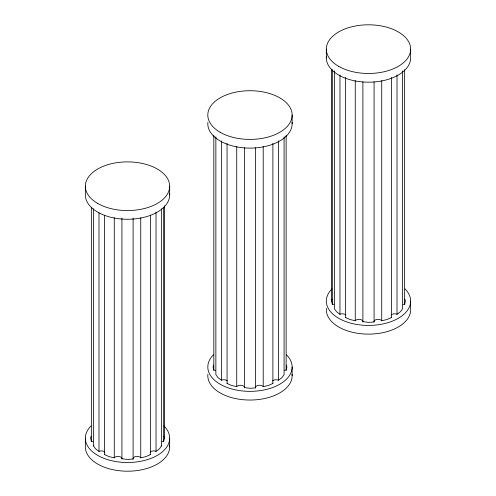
<?xml version="1.0" encoding="UTF-8"?>
<svg xmlns="http://www.w3.org/2000/svg" width="496" height="496" viewBox="0 0 496 496"><rect width="100%" height="100%" fill="white"/><g stroke="black" fill="none" stroke-linecap="round" stroke-linejoin="round"><path stroke-width="0.74" d="M91.059 436.226L90.619 438.166L91.357 441.39L91.878 441.353A4.03 2.325 0 0 1 92.919 441.434M133.102 218.116L133.102 459.042L127.509 459.463L121.991 458.738A4.03 2.325 0 0 0 119.003 456.494A4.03 2.325 0 0 0 114.477 457.572L114.272 457.858L109.064 456.611L104.594 454.627L104.594 215.258M162.105 441.434A4.03 2.325 0 0 1 163.147 441.353L163.668 441.39L164.405 438.166L164.405 205.766M213.522 365.075L213.082 367.009L213.819 370.233L214.34 370.196A4.03 2.325 0 0 1 215.382 370.276M255.564 147.734L255.564 387.884L249.972 388.306L244.454 387.581A4.03 2.325 0 0 0 241.465 385.336A4.03 2.325 0 0 0 236.939 386.421L236.735 386.7L231.527 385.454L227.056 383.476L227.056 143.325M284.568 370.276A4.03 2.325 0 0 1 285.609 370.196L286.13 370.233L286.868 367.009L286.421 365.075M333.895 304.352A4.03 2.325 0 0 0 332.853 304.271L332.332 304.308L331.595 301.084L332.041 299.144M374.077 81.809L374.077 321.96L368.491 322.381L362.967 321.656A4.03 2.325 0 0 0 359.984 319.412A4.03 2.325 0 0 0 355.452 320.497L355.254 320.776L350.046 319.529L345.569 317.545L345.569 77.401M403.081 304.352A4.03 2.325 0 0 1 404.122 304.271L404.643 304.308L405.381 301.084L404.941 299.144M161.615 208.76L161.615 445.805L159.458 448.812L156.029 451.397L155.614 451.211A4.03 2.325 0 0 0 150.108 452.061M104.594 454.627L104.91 454.386M227.056 383.476L227.373 383.234M345.569 317.545L345.892 317.304M272.571 380.909A4.03 2.325 0 0 1 278.076 380.054L278.492 380.24L281.92 377.661L284.078 374.654L284.078 136.828M391.09 314.979A4.03 2.325 0 0 1 396.589 314.129L397.005 314.315L400.439 311.73L402.597 308.723L402.597 70.903M334.385 70.903L334.385 308.723L336.542 311.73L339.971 314.315L340.386 314.129A4.03 2.325 0 0 1 345.892 314.979M215.865 136.828L215.865 374.654L218.023 377.661L221.458 380.24L221.873 380.054A4.03 2.325 0 0 1 227.373 380.909M391.406 77.401L391.406 317.545L386.936 319.529L381.728 320.776L381.523 320.497A4.03 2.325 0 0 0 376.997 319.412A4.03 2.325 0 0 0 374.009 321.656L374.077 321.96M93.403 208.76L93.403 445.805L95.561 448.812L98.995 451.397L99.411 451.211A4.03 2.325 0 0 1 104.91 452.061M272.893 143.325L272.893 383.476L268.423 385.454L263.209 386.7L263.01 386.421A4.03 2.325 0 0 0 258.478 385.336A4.03 2.325 0 0 0 255.496 387.581L255.564 387.884M150.431 215.258L150.431 454.627L145.954 456.611L140.746 457.858L140.548 457.572A4.03 2.325 0 0 0 136.016 456.494A4.03 2.325 0 0 0 133.033 458.738L133.102 459.042M93.403 445.805L93.887 445.693M161.132 445.693L161.615 445.805M391.09 317.304L391.406 317.545M272.571 383.234L272.893 383.476M150.108 454.386L150.431 454.627M163.959 436.226L164.405 438.166M410.651 49.141L410.651 57.834A42.16 24.341 0 0 1 367.269 82.169A42.16 24.341 0 0 1 326.399 56.426M410.651 301.084L410.651 309.777A42.16 24.341 0 0 1 367.269 334.106A42.16 24.341 0 0 1 326.399 308.369M404.643 69.583L404.643 304.308M397.005 74.939L397.005 314.315M381.728 80.625L381.728 320.776M362.898 81.809L362.898 321.96M355.254 80.625L355.254 320.776M339.971 74.939L339.971 314.315M332.332 69.583L332.332 304.308M331.595 69.459L331.595 301.084M326.325 49.141L326.325 57.834M292.138 115.066L292.138 123.764M292.138 367.009L292.138 375.701M286.13 135.507L286.13 370.233M278.492 140.87L278.492 380.24M263.209 146.549L263.209 386.7M244.385 147.734L244.385 387.884M236.735 146.549L236.735 386.7M221.458 140.87L221.458 380.24M213.819 135.507L213.819 370.233M169.675 186.223L169.675 194.916M169.675 438.166L169.675 446.859M163.668 207.44L163.668 441.39M156.029 212.021L156.029 451.397M140.746 217.707L140.746 457.858M121.923 218.116L121.923 459.042M114.272 217.707L114.272 457.858M98.995 212.796L98.995 451.397M91.357 207.44L91.357 441.39M85.349 186.223L85.349 194.916A42.16 24.341 0 0 0 128.731 219.251A42.16 24.341 0 0 0 169.601 193.508M85.349 438.166L85.349 446.859A42.16 24.341 0 0 0 128.731 471.188A42.16 24.341 0 0 0 169.601 445.451M292.063 374.294A42.16 24.341 0 0 1 249.972 400.043A42.16 24.341 0 0 1 207.88 374.294M286.49 354.838A42.16 24.341 0 0 1 249.972 391.35A42.16 24.341 0 0 1 213.46 354.838M292.063 122.351A42.16 24.341 0 0 1 249.972 148.106A42.16 24.341 0 0 1 207.88 122.351M405.003 288.914A42.16 24.341 0 0 1 368.491 325.426A42.16 24.341 0 0 1 331.973 288.914M164.027 425.996A42.16 24.341 0 0 1 127.509 462.508A42.16 24.341 0 0 1 90.997 425.996M220.162 132.283A42.16 24.341 0 0 0 290.699 121.371A42.16 24.341 0 0 0 239.06 91.555A42.16 24.341 0 0 0 220.162 132.283M338.675 66.352A42.16 24.341 0 0 0 409.212 55.44A42.16 24.341 0 0 0 357.579 25.631A42.16 24.341 0 0 0 338.675 66.352M97.7 203.434A42.16 24.341 0 0 0 168.237 192.522A42.16 24.341 0 0 0 116.597 162.713A42.16 24.341 0 0 0 97.7 203.434"/></g></svg>
